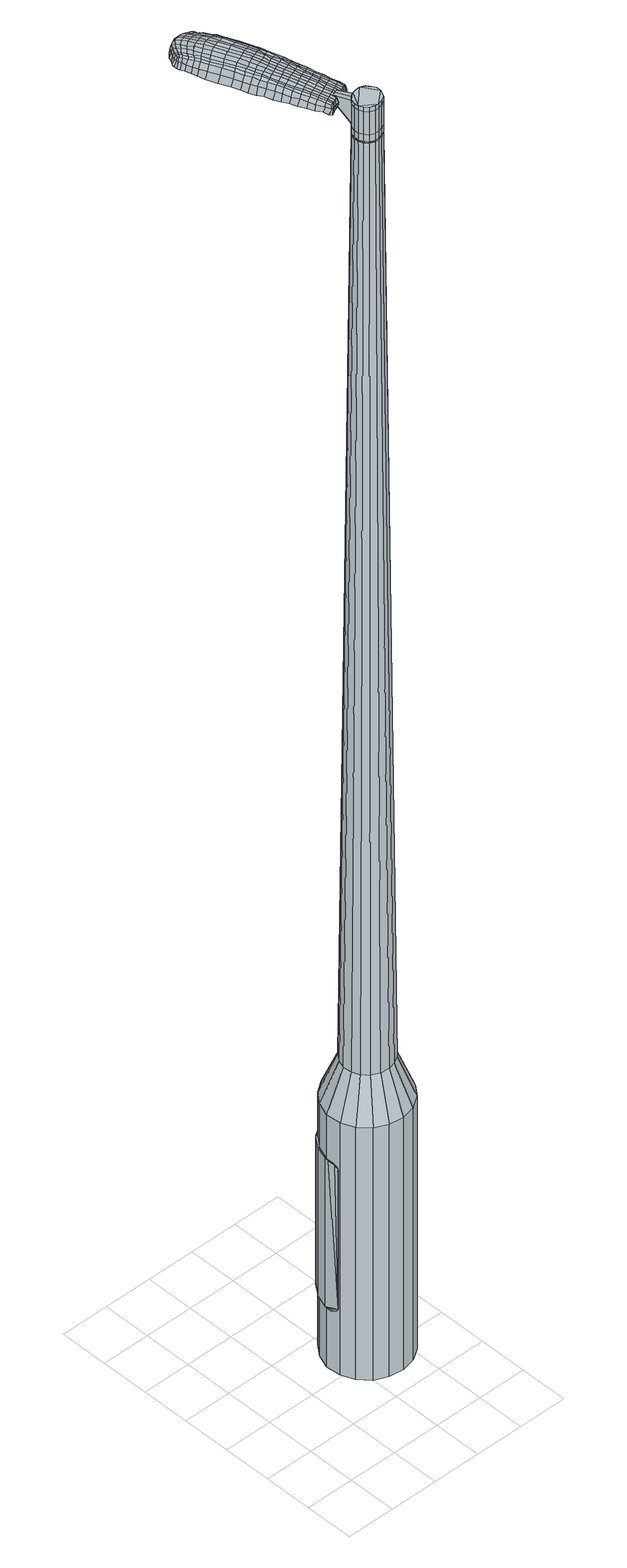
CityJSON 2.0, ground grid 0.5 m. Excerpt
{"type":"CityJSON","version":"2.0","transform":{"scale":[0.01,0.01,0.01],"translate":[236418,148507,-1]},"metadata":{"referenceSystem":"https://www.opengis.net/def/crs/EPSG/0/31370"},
"CityObjects":{
"object1":{"type":"GenericCityObject","attributes":{"cluster":216,"mean_distance_to_centroid":0.262,"new_centroid_x":236419.28,"new_centroid_y":148508.11,"mean_distance_to_camera":8.81,"H1":12.43,"H2":11.26,"Z_final":109.93,"cluster2":-1,"proj_x":236424.66,"proj_y":148505.81,"id_line":52899,"bearing_l":23.11,"distance":5.85,"orientation":"left","G_obj":113.11},"geometry":[{"type":"MultiSurface","lod":"2","boundaries":[[[0,1,2,3]],[[1,4,5,2]],[[4,6,7,5]],[[6,8,9,7]],[[8,10,11,9]],[[10,12,13,11]],[[12,14,15,13]],[[14,16,17,15]],[[16,18,19,17]],[[18,20,21,19]],[[20,22,23,21]],[[22,24,25,23]],[[24,26,27,25]],[[26,28,29,27]],[[28,30,31,29]],[[30,32,33,31]],[[32,34,35,33]],[[34,0,3,35]],[[36,37,38,39]],[[38,40,41,42]],[[41,43,42]],[[42,44,45,46]],[[45,47,46]],[[46,48,49,50]],[[49,51,50]],[[42,46,50,38]],[[50,52,39,38]],[[53,36,39]],[[2,5,7,35]],[[7,9,11,15]],[[11,13,15]],[[15,17,19,23]],[[19,21,23]],[[23,25,27,31]],[[27,29,31]],[[15,23,31,7]],[[31,33,35,7]],[[3,2,35]],[[1,0,54,55]],[[0,34,56,54]],[[34,32,57,56]],[[32,30,58,57]],[[30,28,59,58]],[[28,26,60,59]],[[26,24,61,60]],[[24,22,62,61]],[[22,20,63,62]],[[20,18,64,63]],[[18,16,65,64]],[[16,14,66,65]],[[14,12,67,66]],[[12,10,68,67]],[[10,8,69,68]],[[8,6,70,69]],[[6,4,71,70]],[[4,1,55,71]],[[55,54,72,73]],[[54,56,74,72]],[[56,57,75,74]],[[57,58,76,75]],[[58,59,77,76]],[[59,60,78,77]],[[60,61,79,78]],[[61,62,80,79]],[[62,63,81,80]],[[63,64,82,81]],[[64,65,83,82]],[[65,66,84,83]],[[66,67,85,84]],[[67,68,86,85]],[[68,69,87,86]],[[69,70,88,87]],[[70,71,89,88]],[[71,55,73,89]],[[72,90,91,73]],[[92,93,90,72]],[[94,95,93,92]],[[96,97,95,94]],[[98,99,97,96]],[[100,101,99,98]],[[102,103,101,100]],[[104,105,103,102]],[[81,106,105,104]],[[107,108,106,81]],[[109,110,108,107]],[[84,111,110,109]],[[112,113,111,84]],[[114,115,113,112]],[[116,117,115,114]],[[118,119,117,116]],[[120,121,119,118]],[[73,91,121,120]],[[122,123,124,125]],[[126,122,125,127]],[[128,126,127,129]],[[130,128,129,131]],[[132,130,131,133]],[[134,132,133,135]],[[136,134,135,137]],[[138,136,137,139]],[[140,138,139,141]],[[142,140,141,143]],[[144,142,143,145]],[[146,144,145,147]],[[148,146,147,149]],[[150,148,149,151]],[[152,150,151,153]],[[154,152,153,155]],[[74,92,72]],[[74,75,94,92]],[[75,76,96,94]],[[76,77,98,96]],[[77,78,100,98]],[[78,79,102,100]],[[79,80,104,102]],[[80,81,104]],[[82,107,81]],[[82,83,109,107]],[[83,84,109]],[[85,112,84]],[[85,86,114,112]],[[86,87,116,114]],[[87,88,118,116]],[[88,89,120,118]],[[89,73,120]],[[156,121,91]],[[156,157,119,121]],[[157,158,117,119]],[[158,159,115,117]],[[159,160,113,115]],[[160,111,113]],[[161,110,111]],[[161,162,108,110]],[[162,106,108]],[[163,105,106]],[[163,164,103,105]],[[164,165,101,103]],[[165,166,99,101]],[[166,167,97,99]],[[167,168,95,97]],[[168,169,93,95]],[[169,90,93]],[[39,52,154,170]],[[91,90,171,155]],[[53,39,170,123]],[[90,169,124,171]],[[36,53,123,122]],[[169,168,125,124]],[[37,36,122,126]],[[168,167,127,125]],[[38,37,126,128]],[[167,166,129,127]],[[40,38,128,130]],[[166,165,131,129]],[[41,40,130,132]],[[165,164,133,131]],[[43,41,132,134]],[[164,163,135,133]],[[42,43,134,136]],[[163,106,137,135]],[[44,42,136,138]],[[106,162,139,137]],[[45,44,138,140]],[[162,161,141,139]],[[47,45,140,142]],[[161,111,143,141]],[[46,47,142,144]],[[111,160,145,143]],[[48,46,144,146]],[[160,159,147,145]],[[49,48,146,148]],[[159,158,149,147]],[[51,49,148,150]],[[158,157,151,149]],[[50,51,150,152]],[[157,156,153,151]],[[52,50,152,154]],[[156,91,155,153]],[[154,155,172,173]],[[155,171,174,172]],[[171,124,175,174]],[[124,123,176,175]],[[123,170,177,176]],[[170,154,173,177]],[[178,179,180,181]],[[182,178,181,183]],[[178,182,184,185]],[[179,178,185,186]],[[187,188,189,190]],[[191,187,190,192]],[[187,191,193,194]],[[188,187,194,195]],[[196,197,198,199]],[[200,196,199,201]],[[196,200,202,203]],[[197,196,203,204]],[[205,206,207,208]],[[209,205,208,210]],[[205,209,211,212]],[[206,205,212,213]],[[214,215,216,217]],[[218,214,217,219]],[[214,218,220,221]],[[215,214,221,222]],[[223,224,225,226]],[[227,223,226,228]],[[223,227,229,230]],[[224,223,230,231]],[[232,233,234,235]],[[224,232,235,225]],[[232,224,231,236]],[[233,232,236,237]],[[238,239,240,241]],[[233,238,241,234]],[[238,233,237,242]],[[239,238,242,243]],[[244,182,183,245]],[[239,244,245,240]],[[244,239,243,246]],[[182,244,246,184]],[[247,248,249,250]],[[251,247,250,252]],[[247,251,253,254]],[[248,247,254,255]],[[256,257,258,259]],[[248,256,259,249]],[[256,248,255,260]],[[257,256,260,261]],[[262,263,264,265]],[[257,262,265,258]],[[262,257,261,266]],[[263,262,266,267]],[[268,269,270,271]],[[263,268,271,264]],[[268,263,267,272]],[[269,268,272,273]],[[274,179,186,275]],[[269,274,275,270]],[[274,269,273,276]],[[179,274,276,180]],[[277,278,279,280]],[[281,277,280,282]],[[277,281,283,284]],[[278,277,284,285]],[[286,287,288,289]],[[278,286,289,279]],[[286,278,285,290]],[[287,286,290,291]],[[292,293,294,295]],[[287,292,295,288]],[[292,287,291,296]],[[293,292,296,297]],[[298,191,192,299]],[[293,298,299,294]],[[298,293,297,300]],[[191,298,300,193]],[[301,302,303,304]],[[305,301,304,306]],[[301,305,307,308]],[[302,301,308,309]],[[310,311,312,313]],[[302,310,313,303]],[[310,302,309,314]],[[311,310,314,315]],[[316,317,318,319]],[[311,316,319,312]],[[316,311,315,320]],[[317,316,320,321]],[[322,323,324,325]],[[317,322,325,318]],[[322,317,321,326]],[[323,322,326,327]],[[328,188,195,329]],[[323,328,329,324]],[[328,323,327,330]],[[188,328,330,189]],[[331,217,216,332]],[[333,331,332,334]],[[331,333,335,336]],[[217,331,336,219]],[[337,333,334,338]],[[339,337,338,340]],[[337,339,341,342]],[[333,337,342,335]],[[343,339,340,344]],[[345,343,344,346]],[[343,345,347,348]],[[339,343,348,341]],[[349,345,346,350]],[[351,349,350,352]],[[349,351,353,354]],[[345,349,354,347]],[[355,351,352,356]],[[206,355,356,207]],[[355,206,213,357]],[[351,355,357,353]],[[358,359,204,203]],[[360,358,203,202]],[[358,360,361,362]],[[359,358,362,363]],[[364,365,363,362]],[[366,364,362,361]],[[364,366,367,368]],[[365,364,368,369]],[[370,371,369,368]],[[372,370,368,367]],[[370,372,373,374]],[[371,370,374,375]],[[376,377,375,374]],[[378,376,374,373]],[[376,378,211,209]],[[377,376,209,210]],[[379,380,381,382]],[[281,379,382,283]],[[379,281,282,383]],[[380,379,383,384]],[[385,200,201,386]],[[380,385,386,381]],[[385,380,384,387]],[[200,385,387,202]],[[388,389,390,391]],[[227,388,391,229]],[[388,227,228,392]],[[389,388,392,393]],[[394,395,396,397]],[[389,394,397,390]],[[394,389,393,398]],[[395,394,398,399]],[[400,197,204,401]],[[395,400,401,396]],[[400,395,399,402]],[[197,400,402,198]],[[403,404,405,406]],[[185,403,406,186]],[[403,185,184,407]],[[404,403,407,408]],[[409,410,411,412]],[[404,409,412,405]],[[409,404,408,413]],[[410,409,413,414]],[[415,208,207,416]],[[410,415,416,411]],[[415,410,414,417]],[[208,415,417,210]],[[418,419,420,421]],[[190,418,421,192]],[[418,190,189,422]],[[419,418,422,423]],[[424,212,211,425]],[[419,424,425,420]],[[424,419,423,426]],[[212,424,426,213]],[[427,428,429,430]],[[305,427,430,307]],[[427,305,306,431]],[[428,427,431,432]],[[433,218,219,434]],[[428,433,434,429]],[[433,428,432,435]],[[218,433,435,220]],[[436,437,438,439]],[[251,436,439,253]],[[436,251,252,440]],[[437,436,440,441]],[[442,443,444,445]],[[437,442,445,438]],[[442,437,441,446]],[[443,442,446,447]],[[448,215,222,449]],[[443,448,449,444]],[[448,443,447,450]],[[215,448,450,216]],[[451,452,441,440]],[[250,451,440,252]],[[451,250,249,453]],[[452,451,453,454]],[[455,456,447,446]],[[452,455,446,441]],[[455,452,454,457]],[[456,455,457,458]],[[459,332,216,450]],[[456,459,450,447]],[[459,456,458,460]],[[332,459,460,334]],[[461,462,463,464]],[[308,461,464,309]],[[461,308,307,430]],[[462,461,430,429]],[[465,336,335,466]],[[462,465,466,463]],[[465,462,429,434]],[[336,465,434,219]],[[467,468,454,453]],[[259,467,453,249]],[[467,259,258,469]],[[468,467,469,470]],[[471,472,458,457]],[[468,471,457,454]],[[471,468,470,473]],[[472,471,473,474]],[[475,338,334,460]],[[472,475,460,458]],[[475,472,474,476]],[[338,475,476,340]],[[477,478,479,480]],[[314,477,480,315]],[[477,314,309,464]],[[478,477,464,463]],[[481,342,341,482]],[[478,481,482,479]],[[481,478,463,466]],[[342,481,466,335]],[[483,484,470,469]],[[265,483,469,258]],[[483,265,264,485]],[[484,483,485,486]],[[487,488,474,473]],[[484,487,473,470]],[[487,484,486,489]],[[488,487,489,490]],[[491,344,340,476]],[[488,491,476,474]],[[491,488,490,492]],[[344,491,492,346]],[[493,494,495,496]],[[320,493,496,321]],[[493,320,315,480]],[[494,493,480,479]],[[497,348,347,498]],[[494,497,498,495]],[[497,494,479,482]],[[348,497,482,341]],[[499,500,486,485]],[[271,499,485,264]],[[499,271,270,501]],[[500,499,501,502]],[[503,504,490,489]],[[500,503,489,486]],[[503,500,502,505]],[[504,503,505,506]],[[507,350,346,492]],[[504,507,492,490]],[[507,504,506,508]],[[350,507,508,352]],[[509,510,511,512]],[[326,509,512,327]],[[509,326,321,496]],[[510,509,496,495]],[[513,354,353,514]],[[510,513,514,511]],[[513,510,495,498]],[[354,513,498,347]],[[515,516,502,501]],[[275,515,501,270]],[[515,275,186,406]],[[516,515,406,405]],[[517,518,506,505]],[[516,517,505,502]],[[517,516,405,412]],[[518,517,412,411]],[[519,356,352,508]],[[518,519,508,506]],[[519,518,411,416]],[[356,519,416,207]],[[520,521,423,422]],[[330,520,422,189]],[[520,330,327,512]],[[521,520,512,511]],[[522,357,213,426]],[[521,522,426,423]],[[522,521,511,514]],[[357,522,514,353]],[[523,524,384,383]],[[280,523,383,282]],[[523,280,279,525]],[[524,523,525,526]],[[527,360,202,387]],[[524,527,387,384]],[[527,524,526,528]],[[360,527,528,361]],[[529,530,531,532]],[[230,529,532,231]],[[529,230,229,391]],[[530,529,391,390]],[[533,534,535,536]],[[530,533,536,531]],[[533,530,390,397]],[[534,533,397,396]],[[537,359,363,538]],[[534,537,538,535]],[[537,534,396,401]],[[359,537,401,204]],[[539,540,526,525]],[[289,539,525,279]],[[539,289,288,541]],[[540,539,541,542]],[[543,366,361,528]],[[540,543,528,526]],[[543,540,542,544]],[[366,543,544,367]],[[545,546,547,548]],[[236,545,548,237]],[[545,236,231,532]],[[546,545,532,531]],[[549,550,551,552]],[[546,549,552,547]],[[549,546,531,536]],[[550,549,536,535]],[[553,365,369,554]],[[550,553,554,551]],[[553,550,535,538]],[[365,553,538,363]],[[555,556,542,541]],[[295,555,541,288]],[[555,295,294,557]],[[556,555,557,558]],[[559,372,367,544]],[[556,559,544,542]],[[559,556,558,560]],[[372,559,560,373]],[[561,562,563,564]],[[242,561,564,243]],[[561,242,237,548]],[[562,561,548,547]],[[565,566,567,568]],[[562,565,568,563]],[[565,562,547,552]],[[566,565,552,551]],[[569,371,375,570]],[[566,569,570,567]],[[569,566,551,554]],[[371,569,554,369]],[[571,572,558,557]],[[299,571,557,294]],[[571,299,192,421]],[[572,571,421,420]],[[573,378,373,560]],[[572,573,560,558]],[[573,572,420,425]],[[378,573,425,211]],[[574,575,408,407]],[[246,574,407,184]],[[574,246,243,564]],[[575,574,564,563]],[[576,577,414,413]],[[575,576,413,408]],[[576,575,563,568]],[[577,576,568,567]],[[578,377,210,417]],[[577,578,417,414]],[[578,577,567,570]],[[377,578,570,375]],[[579,580,581,582]],[[582,581,583,584]],[[585,583,581,586]],[[586,581,580,587]],[[588,589,590,591]],[[591,590,592,593]],[[594,592,590,595]],[[595,590,589,596]],[[597,598,599,600]],[[600,599,601,602]],[[603,601,599,604]],[[604,599,598,605]],[[606,607,608,609]],[[609,608,610,611]],[[612,610,608,613]],[[613,608,607,614]],[[615,616,617,618]],[[618,617,619,620]],[[621,619,617,622]],[[622,617,616,623]],[[624,625,626,627]],[[627,626,628,629]],[[630,628,626,631]],[[631,626,625,632]],[[633,634,635,636]],[[636,635,625,624]],[[632,625,635,637]],[[637,635,634,638]],[[639,640,641,642]],[[642,641,634,633]],[[638,634,641,643]],[[643,641,640,644]],[[584,583,645,646]],[[646,645,640,639]],[[644,640,645,647]],[[647,645,583,585]],[[648,649,650,651]],[[651,650,652,653]],[[654,652,650,655]],[[655,650,649,656]],[[657,658,659,660]],[[660,659,649,648]],[[656,649,659,661]],[[661,659,658,662]],[[663,664,665,666]],[[666,665,658,657]],[[662,658,665,667]],[[667,665,664,668]],[[669,670,671,672]],[[672,671,664,663]],[[668,664,671,673]],[[673,671,670,674]],[[587,580,675,676]],[[676,675,670,669]],[[674,670,675,677]],[[677,675,580,579]],[[678,679,680,681]],[[681,680,682,683]],[[684,682,680,685]],[[685,680,679,686]],[[687,688,689,690]],[[690,689,679,678]],[[686,679,689,691]],[[691,689,688,692]],[[693,694,695,696]],[[696,695,688,687]],[[692,688,695,697]],[[697,695,694,698]],[[593,592,699,700]],[[700,699,694,693]],[[698,694,699,701]],[[701,699,592,594]],[[702,703,704,705]],[[705,704,706,707]],[[708,706,704,709]],[[709,704,703,710]],[[711,712,713,714]],[[714,713,703,702]],[[710,703,713,715]],[[715,713,712,716]],[[717,718,719,720]],[[720,719,712,711]],[[716,712,719,721]],[[721,719,718,722]],[[723,724,725,726]],[[726,725,718,717]],[[722,718,725,727]],[[727,725,724,728]],[[596,589,729,730]],[[730,729,724,723]],[[728,724,729,731]],[[731,729,589,588]],[[615,618,732,733]],[[733,732,734,735]],[[736,734,732,737]],[[737,732,618,620]],[[735,734,738,739]],[[739,738,740,741]],[[742,740,738,743]],[[743,738,734,736]],[[741,740,744,745]],[[745,744,746,747]],[[748,746,744,749]],[[749,744,740,742]],[[747,746,750,751]],[[751,750,752,753]],[[754,752,750,755]],[[755,750,746,748]],[[753,752,756,757]],[[757,756,607,606]],[[614,607,756,758]],[[758,756,752,754]],[[605,759,760,604]],[[604,760,761,603]],[[762,761,760,763]],[[763,760,759,764]],[[764,765,766,763]],[[763,766,767,762]],[[768,767,766,769]],[[769,766,765,770]],[[770,771,772,769]],[[769,772,773,768]],[[774,773,772,775]],[[775,772,771,776]],[[776,777,778,775]],[[775,778,779,774]],[[612,779,778,610]],[[610,778,777,611]],[[780,781,782,783]],[[783,782,682,684]],[[683,682,782,784]],[[784,782,781,785]],[[602,601,786,787]],[[787,786,781,780]],[[785,781,786,788]],[[788,786,601,603]],[[789,790,791,792]],[[792,791,628,630]],[[629,628,791,793]],[[793,791,790,794]],[[795,796,797,798]],[[798,797,790,789]],[[794,790,797,799]],[[799,797,796,800]],[[605,598,801,802]],[[802,801,796,795]],[[800,796,801,803]],[[803,801,598,597]],[[804,805,806,807]],[[807,806,586,587]],[[585,586,806,808]],[[808,806,805,809]],[[810,811,812,813]],[[813,812,805,804]],[[809,805,812,814]],[[814,812,811,815]],[[606,609,816,817]],[[817,816,811,810]],[[815,811,816,818]],[[818,816,609,611]],[[819,820,821,822]],[[822,821,591,593]],[[588,591,821,823]],[[823,821,820,824]],[[612,613,825,826]],[[826,825,820,819]],[[824,820,825,827]],[[827,825,613,614]],[[828,829,830,831]],[[831,830,706,708]],[[706,830,707]],[[707,830,829,832]],[[620,619,833,834]],[[834,833,829,828]],[[832,829,833,835]],[[835,833,619,621]],[[836,837,838]],[[838,837,652,654]],[[653,652,837,839]],[[839,837,840]],[[841,842,843,844]],[[844,843,837,836]],[[840,837,843,845]],[[845,843,842,846]],[[623,616,847,848]],[[848,847,842,841]],[[846,842,847,849]],[[849,847,616,615]],[[840,850,851,839]],[[839,851,651,653]],[[648,651,851,852]],[[852,851,850,853]],[[846,854,855,845]],[[845,855,850,840]],[[853,850,855,856]],[[856,855,854,857]],[[615,733,858,849]],[[849,858,854,846]],[[857,854,858,859]],[[859,858,733,735]],[[860,861,862,863]],[[863,862,709,710]],[[708,709,862,831]],[[831,862,861,828]],[[736,737,864,865]],[[865,864,861,860]],[[828,861,864,834]],[[834,864,737,620]],[[853,866,867,852]],[[852,867,660,648]],[[657,660,867,868]],[[868,867,866,869]],[[857,870,871,856]],[[856,871,866,853]],[[869,866,871,872]],[[872,871,870,873]],[[735,739,874,859]],[[859,874,870,857]],[[873,870,874,875]],[[875,874,739,741]],[[876,877,878,879]],[[879,878,715,716]],[[710,715,878,863]],[[863,878,877,860]],[[742,743,880,881]],[[881,880,877,876]],[[860,877,880,865]],[[865,880,743,736]],[[869,882,883,868]],[[868,883,666,657]],[[663,666,883,884]],[[884,883,882,885]],[[873,886,887,872]],[[872,887,882,869]],[[885,882,887,888]],[[888,887,886,889]],[[741,745,890,875]],[[875,890,886,873]],[[889,886,890,891]],[[891,890,745,747]],[[892,893,894,895]],[[895,894,721,722]],[[716,721,894,879]],[[879,894,893,876]],[[748,749,896,897]],[[897,896,893,892]],[[876,893,896,881]],[[881,896,749,742]],[[885,898,899,884]],[[884,899,672,663]],[[669,672,899,900]],[[900,899,898,901]],[[889,902,903,888]],[[888,903,898,885]],[[901,898,903,904]],[[904,903,902,905]],[[747,751,906,891]],[[891,906,902,889]],[[905,902,906,907]],[[907,906,751,753]],[[908,909,910,911]],[[911,910,727,728]],[[722,727,910,895]],[[895,910,909,892]],[[754,755,912,913]],[[913,912,909,908]],[[892,909,912,897]],[[897,912,755,748]],[[901,914,915,900]],[[900,915,676,669]],[[587,676,915,807]],[[807,915,914,804]],[[905,916,917,904]],[[904,917,914,901]],[[804,914,917,813]],[[813,917,916,810]],[[753,757,918,907]],[[907,918,916,905]],[[810,916,918,817]],[[817,918,757,606]],[[824,919,920,823]],[[823,920,731,588]],[[728,731,920,911]],[[911,920,919,908]],[[614,758,921,827]],[[827,921,919,824]],[[908,919,921,913]],[[913,921,758,754]],[[785,922,923,784]],[[784,923,681,683]],[[678,681,923,924]],[[924,923,922,925]],[[603,761,926,788]],[[788,926,922,785]],[[925,922,926,927]],[[927,926,761,762]],[[928,929,930,931]],[[931,930,631,632]],[[630,631,930,792]],[[792,930,929,789]],[[932,933,934,935]],[[935,934,929,928]],[[789,929,934,798]],[[798,934,933,795]],[[764,759,936,937]],[[937,936,933,932]],[[795,933,936,802]],[[802,936,759,605]],[[925,938,939,924]],[[924,939,690,678]],[[687,690,939,940]],[[940,939,938,941]],[[762,767,942,927]],[[927,942,938,925]],[[941,938,942,943]],[[943,942,767,768]],[[944,945,946,947]],[[947,946,637,638]],[[632,637,946,931]],[[931,946,945,928]],[[948,949,950,951]],[[951,950,945,944]],[[928,945,950,935]],[[935,950,949,932]],[[770,765,952,953]],[[953,952,949,948]],[[932,949,952,937]],[[937,952,765,764]],[[941,954,955,940]],[[940,955,696,687]],[[693,696,955,956]],[[956,955,954,957]],[[768,773,958,943]],[[943,958,954,941]],[[957,954,958,959]],[[959,958,773,774]],[[960,961,962,963]],[[963,962,643,644]],[[638,643,962,947]],[[947,962,961,944]],[[964,965,966,967]],[[967,966,961,960]],[[944,961,966,951]],[[951,966,965,948]],[[776,771,968,969]],[[969,968,965,964]],[[948,965,968,953]],[[953,968,771,770]],[[957,970,971,956]],[[956,971,700,693]],[[593,700,971,822]],[[822,971,970,819]],[[774,779,972,959]],[[959,972,970,957]],[[819,970,972,826]],[[826,972,779,612]],[[809,973,974,808]],[[808,974,647,585]],[[644,647,974,963]],[[963,974,973,960]],[[815,975,976,814]],[[814,976,973,809]],[[960,973,976,967]],[[967,976,975,964]],[[611,777,977,818]],[[818,977,975,815]],[[964,975,977,969]],[[969,977,777,776]],[[579,582,181,180]],[[582,584,183,181]],[[594,595,194,193]],[[595,596,195,194]],[[597,600,199,198]],[[600,602,201,199]],[[621,622,221,220]],[[622,623,222,221]],[[624,627,226,225]],[[627,629,228,226]],[[633,636,235,234]],[[636,624,225,235]],[[639,642,241,240]],[[642,633,234,241]],[[584,646,245,183]],[[646,639,240,245]],[[654,655,254,253]],[[655,656,255,254]],[[656,661,260,255]],[[661,662,261,260]],[[662,667,266,261]],[[667,668,267,266]],[[668,673,272,267]],[[673,674,273,272]],[[674,677,276,273]],[[677,579,180,276]],[[684,685,284,283]],[[685,686,285,284]],[[686,691,290,285]],[[691,692,291,290]],[[692,697,296,291]],[[697,698,297,296]],[[698,701,300,297]],[[701,594,193,300]],[[702,705,304,303]],[[705,707,306,304]],[[711,714,313,312]],[[714,702,303,313]],[[717,720,319,318]],[[720,711,312,319]],[[723,726,325,324]],[[726,717,318,325]],[[596,730,329,195]],[[730,723,324,329]],[[780,783,382,381]],[[783,684,283,382]],[[602,787,386,201]],[[787,780,381,386]],[[629,793,392,228]],[[793,794,393,392]],[[794,799,398,393]],[[799,800,399,398]],[[800,803,402,399]],[[803,597,198,402]],[[707,431,306]],[[707,832,432,431]],[[832,835,435,432]],[[835,621,220,435]],[[836,838,439,438]],[[838,654,253,439]],[[841,844,445,444]],[[844,836,438,445]],[[623,848,449,222]],[[848,841,444,449]],[[978,979,980,981]],[[982,983,981,980]],[[984,985,986,987]],[[988,989,990,991]],[[979,992,993,980]],[[994,982,980,993]],[[995,984,987,996]],[[997,998,989,988]],[[992,999,1000,993]],[[1000,1001,994,993]],[[1002,995,996,1003]],[[1004,998,997,1005]],[[999,1006,1007,1000]],[[1007,1008,1001,1000]],[[1009,1002,1003,1010]],[[1011,1004,1005,1012]],[[1013,1014,1015,1016]],[[1017,1018,1014,1013]],[[1017,1019,1020,1018]],[[1019,1021,1022,1020]],[[1023,1024,1025,1026]],[[1027,1028,1024,1023]],[[1029,1030,1028,1027]],[[1031,1032,1030,1029]],[[1026,1015,1014,1023]],[[1023,1014,1018,1027]],[[1018,1020,1029,1027]],[[1020,1022,1031,1029]],[[987,986,983,982]],[[996,987,982,994]],[[1001,1003,996,994]],[[1008,1010,1003,1001]],[[988,991,985,984]],[[997,988,984,995]],[[1005,997,995,1002]],[[1012,1005,1002,1009]],[[989,1013,1016,990]],[[998,1017,1013,989]],[[1019,1017,998,1004]],[[1021,1019,1004,1011]],[[1033,1034,1035,1036]],[[1035,1037,1038,1039]],[[1035,1039,1040,1041]],[[1035,1041,1036]],[[1042,1033,1036,1043]],[[1044,1043,1036,1045]],[[1046,1045,1036]],[[1047,1035,1034,1048]],[[1049,1047,1048,1050]],[[1051,1049,1050,1052]],[[1053,1051,1052,1054]],[[1055,1053,1054,1056]],[[1056,1057,1058,1059]],[[1056,1059,1060,1061]],[[1056,1061,1062,1063]],[[1062,1064,1065,1066]],[[1062,1066,1067,1068]],[[1062,1068,1063]],[[1056,1063,1055]],[[1069,1070,1034,1033]],[[1071,1072,1037,1035]],[[1073,1074,1046,1036]],[[1070,1075,1048,1034]],[[1076,1071,1035,1047]],[[1075,1077,1050,1048]],[[1078,1076,1047,1049]],[[1077,1079,1052,1050]],[[1080,1078,1049,1051]],[[1079,1081,1054,1052]],[[1082,1080,1051,1053]],[[1081,1083,1056,1054]],[[1084,1082,1053,1055]],[[1083,1085,1057,1056]],[[1086,1087,1064,1062]],[[1088,1084,1055,1063]],[[1058,1057,1085,1089]],[[1059,1058,1089,1090]],[[1060,1059,1090,1091]],[[1061,1060,1091,1092]],[[1062,1061,1092,1086]],[[1093,1069,1033,1042]],[[1094,1093,1042,1043]],[[1095,1094,1043,1044]],[[1096,1095,1044,1045]],[[1074,1096,1045,1046]],[[1038,1037,1072,1097]],[[1065,1064,1087,1098]],[[1039,1038,1097,1099]],[[1040,1039,1099,1100]],[[1041,1040,1100,1101]],[[1036,1041,1101,1073]],[[1066,1065,1098,1102]],[[1067,1066,1102,1103]],[[1068,1067,1103,1104]],[[1063,1068,1104,1088]]]}]}
},
"vertices":[
[109,151,384],[123,154,384],[123,154,96],[109,151,96],[138,153,384],[138,153,96],[151,146,384],[151,146,96],[161,135,384],[161,135,96],[167,122,384],[167,122,96],[167,107,384],[167,107,96],[163,93,384],[163,93,96],[154,81,384],[154,81,96],[142,73,384],[142,73,96],[128,70,384],[128,70,96],[113,72,384],[113,72,96],[100,78,384],[100,78,96],[90,89,384],[90,89,96],[84,102,384],[84,102,96],[83,117,384],[83,117,96],[88,131,384],[88,131,96],[97,143,384],[97,143,96],[113,118,1524],[112,114,1524],[112,109,1524],[120,124,1524],[114,105,1524],[117,101,1524],[126,99,1524],[122,99,1524],[131,100,1524],[135,102,1524],[139,110,1524],[137,106,1524],[139,115,1524],[137,119,1524],[129,125,1524],[134,123,1524],[125,125,1524],[116,122,1524],[116,135,429],[124,137,429],[108,130,429],[103,123,429],[100,115,429],[101,106,429],[104,98,429],[110,92,429],[118,88,429],[127,87,429],[135,89,429],[143,94,429],[148,101,429],[150,109,429],[150,118,429],[147,126,429],[141,132,429],[133,136,429],[120,124,1483],[125,125,1483],[116,122,1483],[113,118,1483],[112,114,1483],[112,109,1483],[114,105,1483],[117,101,1483],[122,99,1483],[126,99,1483],[131,100,1483],[135,102,1483],[137,106,1483],[139,110,1483],[139,115,1483],[137,119,1483],[134,123,1483],[129,125,1483],[120,124,1485],[125,125,1485],[117,121,1483],[117,121,1485],[114,118,1483],[114,118,1485],[113,114,1483],[113,114,1485],[113,109,1483],[113,109,1485],[115,105,1483],[115,105,1485],[118,102,1483],[118,102,1485],[122,100,1483],[122,100,1485],[126,99,1485],[130,100,1483],[130,100,1485],[134,103,1483],[134,103,1485],[137,106,1485],[138,110,1483],[138,110,1485],[138,115,1483],[138,115,1485],[136,119,1483],[136,119,1485],[133,122,1483],[133,122,1485],[129,124,1483],[129,124,1485],[113,118,1519],[116,122,1519],[116,122,1493],[113,118,1493],[112,114,1519],[112,114,1493],[112,109,1519],[112,109,1493],[114,105,1519],[114,105,1493],[117,101,1519],[117,101,1493],[122,99,1519],[122,99,1493],[126,99,1519],[126,99,1493],[131,100,1519],[131,100,1493],[135,102,1519],[135,102,1493],[137,106,1519],[137,106,1493],[139,110,1519],[139,110,1493],[139,115,1519],[139,115,1493],[137,119,1519],[137,119,1493],[134,123,1519],[134,123,1493],[129,125,1519],[129,125,1493],[125,125,1519],[125,125,1493],[129,125,1485],[134,123,1485],[137,119,1485],[139,115,1485],[139,110,1485],[135,102,1485],[131,100,1485],[122,99,1485],[117,101,1485],[114,105,1485],[112,109,1485],[112,114,1485],[113,118,1485],[116,122,1485],[120,124,1519],[120,124,1493],[116,143,1513],[116,143,1518],[113,142,1513],[110,140,1513],[110,140,1518],[113,142,1518],[102,217,1519],[104,211,1518],[105,213,1509],[103,219,1510],[99,225,1519],[99,227,1510],[98,224,1526],[101,216,1525],[103,209,1525],[66,202,1519],[69,196,1518],[71,196,1525],[68,202,1525],[63,210,1519],[64,210,1526],[61,211,1510],[64,203,1510],[67,197,1509],[54,277,1519],[57,278,1519],[57,279,1513],[53,278,1513],[50,274,1519],[50,275,1513],[51,273,1524],[54,275,1524],[58,277,1524],[83,209,1530],[86,202,1529],[89,203,1529],[86,210,1530],[79,217,1531],[82,218,1531],[76,216,1530],[79,207,1530],[82,201,1529],[115,135,1512],[117,136,1512],[116,137,1517],[114,136,1517],[112,133,1512],[111,135,1517],[111,134,1506],[114,135,1506],[117,136,1506],[77,271,1519],[79,268,1519],[80,270,1512],[78,273,1512],[76,273,1518],[77,275,1512],[75,272,1522],[76,271,1523],[78,268,1524],[81,264,1519],[84,259,1519],[85,261,1512],[82,266,1512],[80,263,1524],[83,258,1525],[87,254,1519],[90,247,1519],[91,248,1511],[87,256,1511],[85,253,1526],[89,246,1526],[94,236,1519],[95,238,1510],[93,235,1526],[127,148,1513],[124,155,1513],[123,154,1518],[126,147,1517],[128,142,1512],[127,143,1516],[129,144,1506],[127,149,1507],[125,156,1507],[122,162,1514],[119,169,1515],[118,168,1520],[121,161,1519],[122,164,1507],[120,171,1507],[117,176,1515],[114,183,1516],[113,182,1522],[116,175,1521],[118,178,1508],[115,185,1508],[112,190,1517],[109,197,1517],[108,196,1524],[111,189,1523],[113,192,1508],[110,199,1509],[107,204,1518],[106,202,1524],[108,206,1509],[44,258,1519],[45,255,1519],[46,255,1524],[45,258,1523],[44,260,1518],[45,260,1522],[42,261,1512],[42,258,1512],[43,255,1512],[46,250,1519],[48,245,1519],[50,245,1525],[48,250,1524],[45,251,1512],[47,245,1512],[50,239,1519],[53,232,1519],[55,232,1526],[52,239,1526],[49,240,1511],[51,232,1511],[58,221,1519],[60,221,1526],[56,222,1510],[99,136,1513],[95,143,1513],[94,143,1507],[98,137,1507],[102,131,1512],[100,132,1506],[102,132,1516],[100,136,1517],[97,143,1518],[92,150,1514],[89,156,1515],[87,157,1507],[91,150,1507],[94,149,1519],[90,156,1520],[85,163,1515],[82,170,1516],[80,170,1508],[84,164,1508],[87,163,1521],[84,170,1522],[79,176,1517],[76,183,1517],[74,184,1509],[77,177,1508],[81,176,1523],[77,183,1524],[72,190,1518],[70,190,1509],[74,189,1524],[112,141,1519],[114,142,1519],[109,148,1520],[111,149,1520],[106,146,1520],[109,140,1519],[106,154,1522],[109,155,1522],[103,161,1523],[106,162,1523],[100,160,1523],[103,153,1521],[100,168,1524],[103,169,1524],[97,175,1525],[100,176,1525],[94,174,1525],[97,167,1524],[94,182,1526],[97,183,1526],[91,188,1527],[94,190,1527],[88,187,1527],[91,180,1526],[89,195,1528],[91,196,1528],[85,194,1528],[55,273,1527],[59,274,1527],[52,270,1526],[54,266,1527],[57,268,1528],[61,270,1528],[60,263,1529],[63,264,1529],[56,260,1528],[59,254,1530],[62,256,1530],[66,257,1530],[65,249,1531],[69,251,1531],[62,247,1530],[65,239,1531],[69,241,1531],[72,242,1531],[74,229,1531],[77,230,1531],[70,227,1531],[44,263,1518],[45,266,1519],[44,266,1513],[42,263,1513],[45,262,1523],[46,265,1523],[47,270,1519],[46,271,1513],[48,269,1524],[74,275,1518],[72,276,1518],[72,275,1523],[74,273,1523],[75,276,1513],[72,277,1513],[68,278,1519],[64,279,1519],[65,277,1524],[68,276,1523],[68,279,1513],[64,280,1513],[61,279,1519],[61,277,1524],[60,280,1513],[99,215,1528],[98,214,1528],[100,208,1528],[102,208,1527],[96,223,1528],[94,223,1529],[95,214,1529],[92,212,1530],[95,206,1529],[97,207,1528],[92,222,1529],[89,221,1530],[89,211,1530],[92,204,1529],[85,220,1531],[69,203,1528],[72,204,1529],[68,212,1529],[66,211,1528],[73,196,1527],[75,197,1528],[75,205,1529],[71,214,1530],[78,199,1528],[103,130,1512],[105,131,1512],[105,132,1517],[104,131,1517],[102,130,1506],[104,131,1506],[108,132,1512],[108,133,1517],[108,133,1506],[128,140,1512],[127,140,1512],[127,141,1506],[129,141,1506],[127,141,1517],[126,141,1517],[124,139,1512],[122,138,1512],[122,139,1506],[125,140,1506],[124,140,1517],[121,139,1517],[119,137,1512],[119,138,1506],[119,138,1517],[125,146,1519],[124,146,1519],[122,153,1520],[121,153,1520],[121,145,1519],[119,144,1519],[119,152,1520],[116,151,1520],[117,143,1519],[114,150,1520],[101,136,1519],[103,137,1519],[100,144,1520],[98,143,1520],[106,138,1519],[103,145,1520],[120,160,1521],[118,160,1521],[117,167,1522],[116,166,1522],[116,159,1521],[114,158,1521],[113,166,1522],[111,164,1523],[111,156,1522],[108,163,1523],[95,150,1521],[97,151,1521],[94,157,1522],[92,156,1522],[100,152,1521],[97,159,1522],[115,174,1523],[113,173,1523],[112,181,1524],[110,180,1524],[111,172,1523],[108,171,1524],[108,179,1525],[105,178,1525],[105,170,1524],[103,177,1525],[88,163,1523],[90,164,1523],[87,171,1524],[85,170,1524],[94,165,1524],[91,172,1525],[109,188,1525],[108,187,1525],[107,195,1526],[105,194,1526],[105,186,1526],[103,185,1526],[103,193,1527],[100,192,1527],[100,184,1526],[97,191,1527],[82,176,1525],[84,177,1525],[81,184,1526],[79,183,1526],[88,179,1526],[84,185,1527],[104,202,1527],[103,201,1527],[100,200,1527],[97,199,1528],[94,198,1528],[76,190,1527],[78,191,1527],[81,192,1528],[46,260,1525],[47,262,1525],[47,256,1526],[48,259,1526],[49,266,1526],[51,262,1527],[75,271,1525],[73,273,1525],[74,269,1526],[76,268,1525],[70,274,1525],[66,275,1526],[68,271,1527],[71,270,1526],[62,275,1526],[64,271,1527],[49,251,1526],[50,254,1527],[51,246,1527],[52,248,1528],[53,257,1528],[55,251,1529],[79,264,1526],[77,264,1527],[79,259,1528],[81,258,1527],[74,265,1527],[70,265,1528],[73,259,1529],[76,259,1528],[67,265,1528],[69,258,1530],[53,240,1528],[55,242,1529],[56,232,1528],[58,234,1529],[58,244,1529],[61,236,1530],[84,253,1528],[82,253,1528],[85,245,1529],[87,245,1528],[79,253,1529],[76,252,1530],[79,244,1530],[83,245,1530],[72,252,1530],[76,243,1531],[61,221,1529],[63,223,1529],[66,225,1530],[92,234,1528],[90,234,1529],[87,233,1530],[84,233,1530],[81,232,1531],[103,212,1509],[102,210,1518],[100,217,1518],[101,219,1509],[97,225,1519],[98,226,1510],[96,223,1525],[99,215,1525],[101,209,1525],[73,197,1525],[71,197,1518],[68,203,1518],[70,203,1525],[64,211,1519],[66,211,1525],[62,212,1510],[66,204,1509],[69,198,1509],[57,277,1513],[58,276,1519],[55,275,1519],[54,276,1513],[52,273,1519],[51,273,1513],[52,271,1524],[55,274,1524],[58,275,1524],[88,204,1528],[85,202,1528],[83,209,1529],[86,210,1529],[79,217,1529],[82,219,1529],[76,216,1529],[79,208,1529],[82,201,1528],[116,138,1516],[116,138,1512],[114,137,1512],[113,138,1516],[111,136,1512],[111,136,1516],[110,136,1506],[113,137,1506],[116,139,1506],[78,269,1512],[77,267,1519],[76,270,1518],[77,271,1512],[74,272,1518],[75,273,1512],[74,271,1522],[75,269,1523],[76,267,1523],[83,260,1512],[82,258,1519],[80,263,1519],[80,265,1512],[79,262,1524],[81,257,1525],[89,248,1511],[88,246,1519],[85,253,1519],[86,255,1511],[84,252,1525],[87,245,1526],[92,235,1519],[93,237,1510],[91,234,1526],[122,153,1518],[122,154,1513],[125,147,1513],[124,147,1517],[126,143,1512],[125,143,1515],[127,144,1506],[125,149,1506],[123,156,1507],[116,167,1520],[117,169,1514],[120,162,1514],[119,160,1519],[121,163,1507],[118,170,1507],[111,181,1522],[112,183,1516],[115,176,1515],[114,174,1521],[116,177,1508],[113,184,1508],[106,195,1523],[107,197,1517],[110,190,1516],[109,188,1522],[111,191,1508],[108,198,1508],[105,203,1517],[104,202,1524],[106,205,1509],[48,255,1523],[47,255,1519],[46,258,1518],[47,259,1523],[46,260,1518],[47,260,1522],[44,261,1512],[44,259,1512],[45,256,1512],[52,245,1525],[50,245,1519],[48,251,1519],[50,251,1524],[47,251,1512],[48,246,1512],[57,232,1526],[55,232,1519],[52,240,1519],[54,240,1525],[50,240,1511],[53,233,1511],[60,222,1519],[61,222,1526],[58,223,1510],[96,144,1507],[97,144,1513],[101,137,1513],[99,138,1506],[103,133,1512],[102,133,1506],[103,134,1515],[102,137,1517],[98,144,1518],[89,158,1507],[91,157,1514],[94,151,1514],[92,151,1507],[95,150,1519],[92,157,1520],[82,171,1508],[84,171,1516],[87,164,1515],[85,165,1508],[89,164,1521],[85,171,1522],[75,184,1508],[77,184,1517],[81,177,1516],[79,178,1508],[82,177,1522],[79,184,1523],[74,190,1517],[72,191,1509],[76,190,1524],[112,142,1518],[114,143,1518],[109,148,1519],[111,149,1519],[106,147,1519],[109,140,1518],[106,155,1520],[108,156,1520],[103,162,1521],[105,163,1521],[100,161,1521],[103,154,1520],[100,169,1523],[103,170,1523],[97,175,1524],[100,176,1524],[94,174,1524],[97,167,1523],[94,182,1525],[97,183,1525],[91,189,1526],[94,190,1526],[88,188,1526],[91,181,1525],[88,196,1527],[91,197,1527],[85,194,1527],[59,273,1526],[56,271,1526],[53,269,1525],[55,266,1526],[58,268,1526],[61,269,1526],[63,263,1528],[60,262,1528],[57,260,1527],[60,253,1528],[63,255,1529],[66,257,1529],[69,250,1530],[66,249,1530],[62,247,1529],[66,239,1530],[69,241,1530],[72,242,1530],[77,230,1530],[74,229,1530],[71,227,1530],[46,265,1513],[47,265,1518],[46,262,1518],[44,262,1512],[47,261,1523],[48,264,1523],[49,269,1519],[48,269,1513],[50,268,1523],[71,273,1523],[71,274,1518],[73,273,1518],[73,272,1523],[74,274,1512],[71,275,1512],[65,275,1523],[64,277,1519],[68,276,1519],[68,274,1523],[68,277,1513],[64,277,1513],[61,277,1519],[61,275,1524],[61,278,1513],[99,208,1527],[97,214,1527],[98,215,1527],[100,208,1526],[95,223,1527],[94,223,1528],[94,206,1528],[91,213,1528],[94,214,1528],[97,207,1527],[91,222,1528],[88,221,1529],[88,211,1529],[91,205,1528],[85,220,1529],[68,212,1528],[72,204,1527],[71,203,1527],[67,211,1527],[74,197,1526],[75,198,1527],[76,206,1528],[72,214,1528],[78,199,1527],[105,134,1516],[104,133,1512],[103,132,1512],[104,133,1516],[103,133,1506],[108,134,1512],[108,135,1516],[107,135,1506],[126,143,1506],[126,142,1512],[127,143,1506],[126,142,1516],[125,142,1516],[121,141,1506],[121,140,1512],[124,141,1512],[124,142,1506],[123,141,1516],[120,140,1516],[119,139,1512],[118,140,1506],[118,139,1516],[123,146,1518],[124,147,1518],[121,153,1519],[120,153,1519],[119,145,1518],[121,145,1518],[118,152,1519],[116,151,1519],[116,144,1518],[114,150,1519],[100,144,1519],[103,138,1518],[102,137,1518],[99,144,1519],[106,139,1518],[103,146,1519],[118,160,1520],[119,160,1520],[116,167,1521],[115,167,1521],[113,158,1520],[116,159,1520],[113,166,1521],[110,165,1521],[111,157,1520],[108,164,1521],[94,158,1521],[97,151,1520],[96,151,1520],[93,157,1521],[100,152,1520],[97,159,1521],[112,174,1522],[113,174,1522],[111,181,1523],[110,181,1523],[108,172,1522],[110,173,1522],[108,180,1523],[105,179,1524],[105,171,1523],[102,178,1524],[87,171,1523],[90,165,1522],[89,164,1522],[86,171,1523],[94,166,1522],[91,173,1523],[107,188,1524],[108,188,1524],[106,195,1525],[105,194,1525],[102,186,1525],[105,187,1524],[102,193,1525],[99,192,1526],[100,184,1525],[97,191,1526],[81,185,1525],[84,178,1524],[83,177,1524],[80,184,1525],[88,179,1524],[85,186,1525],[102,201,1526],[103,201,1526],[97,199,1527],[100,200,1526],[94,198,1527],[78,191,1526],[77,190,1526],[81,193,1526],[48,262,1524],[48,260,1524],[49,256,1525],[49,259,1525],[50,266,1525],[52,262,1525],[74,268,1525],[72,271,1524],[74,270,1524],[75,267,1525],[67,270,1526],[66,273,1525],[69,272,1524],[71,269,1525],[62,273,1525],[64,270,1526],[51,253,1526],[50,252,1526],[52,246,1526],[53,248,1527],[54,257,1526],[56,250,1527],[79,258,1527],[76,263,1526],[78,263,1526],[80,257,1526],[73,258,1528],[70,264,1527],[73,264,1526],[76,258,1527],[66,264,1527],[69,258,1528],[56,242,1527],[54,240,1527],[57,233,1527],[59,234,1528],[59,244,1528],[62,236,1529],[85,245,1528],[81,252,1527],[83,252,1527],[86,244,1527],[79,244,1529],[75,252,1529],[79,252,1528],[82,244,1528],[72,251,1529],[75,243,1530],[63,223,1528],[62,222,1528],[67,225,1529],[89,234,1528],[90,234,1528],[83,232,1529],[86,233,1529],[80,231,1530],[127,143,1508],[121,141,1508],[109,171,1509],[116,174,1509],[101,191,1510],[109,194,1510],[86,228,1512],[95,231,1512],[102,215,1511],[94,211,1511],[79,244,1513],[74,257,1514],[82,260,1514],[88,248,1513],[115,138,1508],[102,168,1509],[93,188,1510],[78,224,1512],[85,208,1511],[71,241,1513],[66,253,1514],[108,135,1508],[95,165,1509],[86,184,1510],[69,221,1512],[76,204,1511],[57,250,1514],[62,237,1513],[102,133,1508],[87,162,1509],[78,181,1510],[61,217,1512],[68,200,1511],[49,246,1514],[54,233,1513],[68,269,1514],[65,273,1514],[71,275,1514],[76,272,1514],[60,265,1514],[58,270,1514],[53,262,1514],[52,267,1514],[45,259,1514],[45,264,1514],[61,276,1515],[56,277,1515],[57,278,1515],[65,278,1515],[57,274,1515],[55,277,1515],[53,272,1515],[54,277,1515],[49,271,1515],[53,276,1515],[82,114,334],[82,118,334],[82,118,165],[83,104,171],[82,114,165],[82,110,165],[83,108,166],[83,106,167],[83,104,169],[82,110,334],[83,108,333],[83,106,332],[83,104,331],[83,104,328],[87,132,165],[87,132,334],[96,144,165],[96,144,334],[108,152,165],[108,152,334],[123,156,165],[123,156,334],[138,154,165],[138,154,334],[142,152,334],[145,151,334],[148,149,333],[150,149,332],[151,148,331],[151,148,328],[142,152,165],[151,148,171],[151,148,169],[150,149,167],[148,149,166],[145,151,165],[85,114,334],[85,118,334],[85,118,165],[85,114,165],[86,104,171],[86,104,328],[89,131,334],[89,131,165],[98,142,334],[98,142,165],[110,150,334],[110,150,165],[123,153,334],[123,153,165],[137,151,334],[137,151,165],[140,150,334],[150,145,328],[150,145,171],[140,150,165],[144,148,334],[146,147,333],[148,146,332],[149,145,331],[85,111,334],[85,108,333],[86,106,332],[86,105,331],[85,111,165],[149,145,169],[85,108,166],[86,106,167],[86,105,169],[148,146,167],[146,147,166],[144,148,165]
]}
